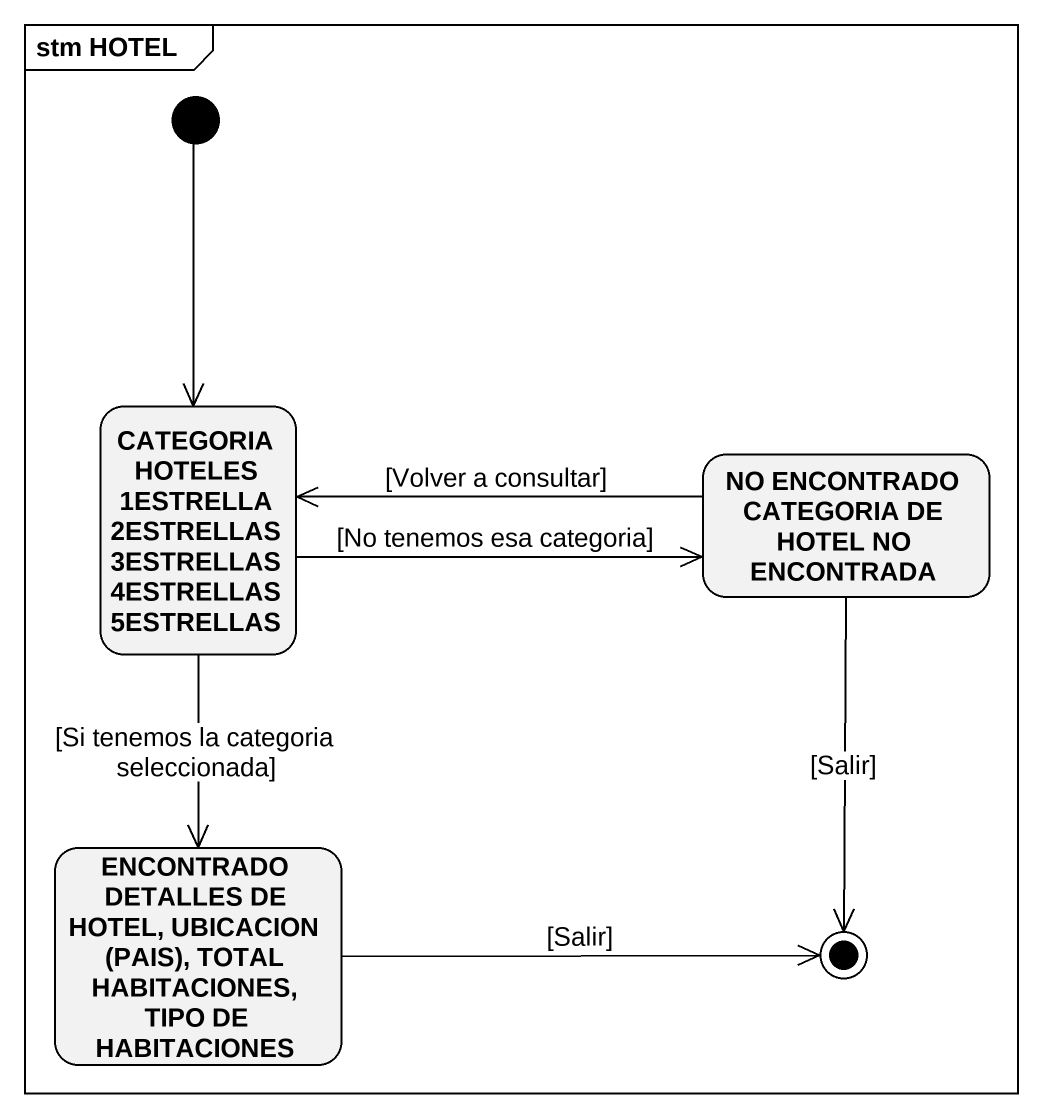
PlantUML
@startuml
mainframe stm HOTEL
hide empty description
state "CATEGORIA HOTELES 1ESTRELLA 2ESTRELLAS 3ESTRELLAS 4ESTRELLAS 5ESTRELLAS" as CATEGORIA_HOTELES_1ESTRELLA
state "NO ENCONTRADO CATEGORIA DE HOTEL NO ENCONTRADA" as NO_ENCONTRADO_CATEGORIA_DE
state "ENCONTRADO DETALLES DE HOTEL, UBICACION (PAIS), TOTAL HABITACIONES, TIPO DE HABITACIONES" as ENCONTRADO_DETALLES_DE
[*] --> CATEGORIA_HOTELES_1ESTRELLA
CATEGORIA_HOTELES_1ESTRELLA -right-> NO_ENCONTRADO_CATEGORIA_DE : [No tenemos esa categoria]
CATEGORIA_HOTELES_1ESTRELLA --> ENCONTRADO_DETALLES_DE : [Si tenemos la categoria seleccionada]
NO_ENCONTRADO_CATEGORIA_DE -left-> CATEGORIA_HOTELES_1ESTRELLA : [Volver a consultar]
NO_ENCONTRADO_CATEGORIA_DE --> [*] : [Salir]
ENCONTRADO_DETALLES_DE -right-> [*] : [Salir]
@enduml
